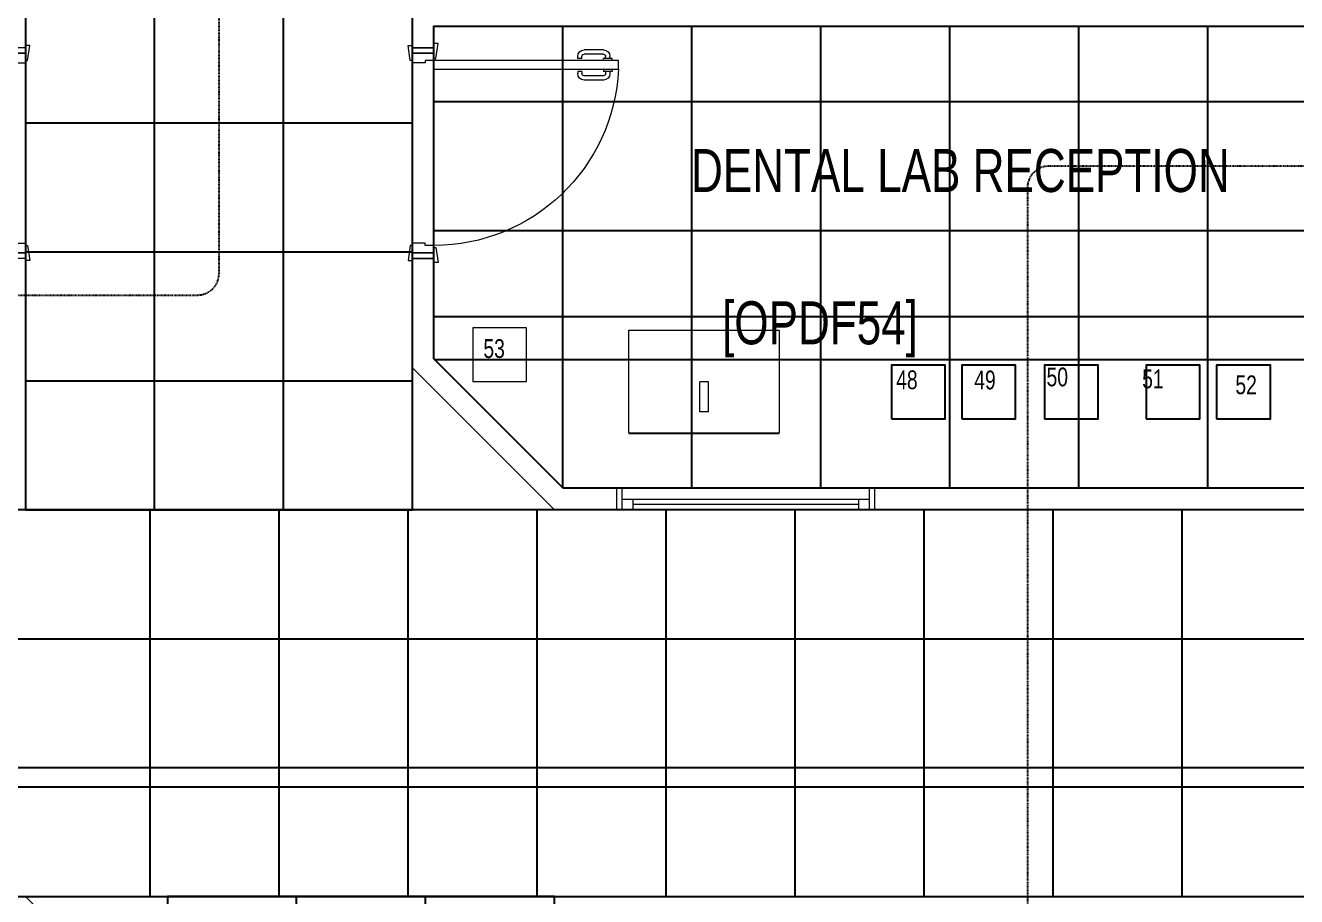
# Model space of a CAD drawing. Extents: x -12260 to 57327, y -29287 to 19916.
# Drawn here: x 23316 to 29229, y -2710 to 1344 of the extents above; entities that cross this region are included whole.
import ezdxf

# ---------------------------------------------------------------- set-up
doc = ezdxf.new("R2010")
doc.units = 0
doc.header["$LTSCALE"] = 0.25
doc.linetypes.add('DASHDOT', pattern=[25.4, 12.7, -6.35, 0, -6.35])
for name, color, linetype, lineweight in [('01-First Floor$0$72_EGR_BASE_TEXT', 252, 'Continuous', 5), ('01-First Floor$0$72_EGR_EQP_TAG', 142, 'Continuous', 5), ('01-First Floor$0$Aluminum', 251, 'Continuous', 5), ('01-First Floor$0$LOADING', 253, 'Continuous', 5), ('01-First Floor$0$Walls', 251, 'Continuous', 5), ('01-First Floor$0$Wooden Joinery', 251, 'Continuous', 5), ('E-LITE-CLNG-CNDT', 6, 'DASHDOT', 35), ('F-ALRM-CLNG-CNDT', 51, 'DASHDOT', 25), ('F-ALRM-CNDT-SPLY', 43, 'POWER SUPPLY', 25)]:
    doc.layers.add(name, color=color, linetype=linetype, lineweight=lineweight)
doc.layers.add('01-First Floor$0$FALSE CEILING', color=251, linetype='Continuous')
doc.styles.add('01-First Floor$0$X3G_ENTITY_257CFD', font='swisscl.ttf', dxfattribs={"height": 200})
doc.styles.add('01-First Floor$0$X3G_ENTITY_9EC9', font='swisscl.ttf', dxfattribs={"height": 0.2})
doc.styles.add('01-First Floor$0$X3G_ENTITY_9F38', font='swisscl.ttf', dxfattribs={"height": 0.2})
doc.styles.get("Standard").update_dxf_attribs({"font": 'romans.shx'})
doc.linetypes.add('POWER SUPPLY', pattern='A,50.8,-4,["PS",Standard,S=4.5,R=0,X=0,Y=-2.25],-11', length=65.8)

# ---------------------------------------------------------------- blocks, each defined once
blk = doc.blocks.new('01-First Floor$0$A$C72370EFE')
at = {"layer": '01-First Floor$0$Wooden Joinery'}
for p, q in [((-0.01, -0.04), (-0.02, -0.04)), ((-0.01, -0.03), (-0.01, -0.07)), ((0, -0.03), (-0.01, -0.03)), ((0.04, -0.03), (0.05, -0.03)), ((0.05, -0.03), (0.05, -0.07)), ((0.05, -0.04), (0.06, -0.04)), ((-0.05, -0.07), (-0.05, -0.16)), ((-0.03, -0.07), (-0.03, -0.16)), ((-0.01, -0.06), (-0.02, -0.06)), ((0, -0.07), (-0.01, -0.07)), ((0.04, -0.07), (0.05, -0.07)), ((0.05, -0.06), (0.06, -0.06)), ((0.07, -0.07), (0.07, -0.16)), ((0.09, -0.07), (0.09, -0.16)), ((-0.01, -0.17), (-0.02, -0.17)), ((-0.01, -0.17), (-0.01, -0.19)), ((0.05, -0.17), (0.06, -0.17)), ((0.05, -0.17), (0.05, -0.19)), ((-0.01, -0.19), (-0.02, -0.19)), ((0.05, -0.19), (0.06, -0.19))]:
    blk.add_line(p, q, dxfattribs=at)
for centre, radius, start, end in [((-0.02, -0.07), 0.03, 90, 180), ((0.06, -0.07), 0.03, 0, 90), ((-0.02, -0.07), 0.01, 90, 180), ((0.06, -0.07), 0.01, 0, 90), ((-0.02, -0.16), 0.03, 180, 270), ((-0.02, -0.16), 0.01, 180, 270), ((0.06, -0.16), 0.01, 270, 0), ((0.06, -0.16), 0.03, 270, 0)]:
    blk.add_arc(centre, radius, start, end, dxfattribs=at)
blk = doc.blocks.new('01-First Floor$0$A$C5DAD61B4')
at = {"layer": '01-First Floor$0$Wooden Joinery'}
for points in [[(80, 959.1), (80, 969.1), (10, 979.1), (10, 959.1)], [(940, 959.1), (940, 969.1), (1010, 979.1), (1010, 959.1)], [(70, 859.1), (70, 849.1), (0, 839.1), (0, 859.1)], [(120, 859.1), (120, 0), (80, 0), (80, 859.1)], [(950, 859.1), (950, 849.1), (1020, 839.1), (1020, 859.1)]]:
    blk.add_lwpolyline(points, close=True, dxfattribs=at)
for points in [[(45, 859.1), (45, 959.1), (20, 959.1), (20, 859.1), (45, 859.1)], [(45, 859.1), (80, 859.1), (80, 899.1), (90, 899.1), (90, 959.1), (45, 959.1), (45, 859.1)], [(975, 859.1), (940, 859.1), (940, 899.1), (930, 899.1), (930, 959.1), (975, 959.1), (975, 859.1)], [(975, 859.1), (975, 959.1), (1000, 959.1), (1000, 859.1), (975, 859.1)]]:
    blk.add_lwpolyline(points, dxfattribs=at)
blk.add_arc((80, 859.1), 860, 272.66603, 0, dxfattribs=at)
at = {"layer": '01-First Floor$0$Wooden Joinery', "xscale": 999.9999999998854, "yscale": 999.9999999998854, "zscale": 999.9999999998854, "rotation": 180}
blk.add_blockref('01-First Floor$0$A$C72370EFE', (120, 0), dxfattribs=at)
blk = doc.blocks.new('01-First Floor$0$3-Wall-hung vitreous china basin -  Khroma - 327651xx0 - 327651000 White-4272088-4-Second Floor Level')
at = {"layer": '01-First Floor$0$LOADING'}
for p, q in [((475, 489.5), (-225, 489.5)), ((-225, 489.5), (-225, 10)), ((475, 10), (475, 489.5)), ((105, 250), (145, 250)), ((105, 110), (105, 250)), ((145, 110), (145, 250)), ((105, 110), (145, 110))]:
    blk.add_line(p, q, dxfattribs=at)
blk = doc.blocks.new('01-First Floor$0$A$C37be4daf')
at = {"layer": '01-First Floor$0$Aluminum'}
for p, q in [((1416, 598.2), (216, 598.2)), ((241, 498.2), (241, 598.2)), ((291, 548.2), (291, 598.2)), ((1341, 548.2), (1341, 598.2)), ((1391, 498.2), (1391, 598.2)), ((1391, 548.2), (241, 548.2)), ((291, 573.2), (1341, 573.2)), ((1416, 498.2), (216, 498.2))]:
    blk.add_line(p, q, dxfattribs=at)
at = {"layer": '01-First Floor$0$Walls'}
for p, q in [((216, 498.2), (216, 598.2)), ((1416, 498.2), (1416, 598.2))]:
    blk.add_line(p, q, dxfattribs=at)
blk = doc.blocks.new('01-First Floor')
at = {"layer": '01-First Floor$0$FALSE CEILING', "linetype": 'Continuous'}
for p, q in [((23915.6, -910), (23915.6, 8610)), ((24515.6, -910), (24515.6, 8610)), ((25815.6, -808.1), (25815.6, 1340)), ((26415.6, -810), (26415.6, 1340)), ((27015.6, -810), (27015.6, 1340)), ((27615.6, -810), (27615.6, 1340)), ((28215.6, -810), (28215.6, 1340)), ((28815.6, -810), (28815.6, 1340)), ((25215.6, 990), (32976, 990)), ((23315.6, 890), (25115.6, 890)), ((25215.6, 390), (32976, 390)), ((23315.6, 290), (25115.6, 290)), ((25217.4, -210), (32976, -210)), ((23315.6, -310), (25115.6, -310)), ((23896.4, -2710), (23896.4, -910)), ((24496.4, -2710), (24496.4, -910)), ((25096.4, -2710), (25096.4, -910)), ((25696.4, -2710), (25696.4, -910)), ((26296.4, -2710), (26296.4, -910)), ((26896.4, -2710), (26896.4, -910)), ((27496.4, -2710), (27496.4, -910)), ((28096.4, -2710), (28096.4, -910)), ((28696.4, -2710), (28696.4, -910)), ((8296.4, -1510), (48976, -1510)), ((8296.4, -2110), (48976, -2110)), ((24576, -12830), (24576, -2710)), ((25176, -12830), (25176, -2710))]:
    blk.add_line(p, q, dxfattribs=at)
at = {"layer": '01-First Floor$0$FALSE CEILING'}
for p, q in [((25215.6, -10, -0.1), (32176, -10, -0.1)), ((26122.4, -554.1, -0.2), (26822.4, -554.1, -0.2))]:
    blk.add_line(p, q, dxfattribs=at)
for points in [[(23315.6, -910), (25115.6, -910), (25115.6, 8610), (23315.6, 8610)], [(23976, -12830), (25776, -12830), (25776, -2710), (23976, -2710)]]:
    blk.add_lwpolyline(points, close=True, dxfattribs=at)
for points in [[(25817.4, -810), (25215.6, -208.1), (25215.6, 1340), (32976, 1340), (32976, -810), (25817.4, -810)], [(48976, -910), (8296.4, -910), (8296.4, -2710), (48976, -2710), (48976, -910)]]:
    blk.add_lwpolyline(points, dxfattribs=at)
at = {"layer": '01-First Floor$0$FALSE CEILING', "elevation": -0.2}
for points in [[(27343.7, -487), (27593.7, -487), (27593.7, -237), (27343.7, -237)], [(27671.5, -487), (27921.5, -487), (27921.5, -237), (27671.5, -237)], [(28056.6, -487), (28306.6, -487), (28306.6, -237), (28056.6, -237)], [(28529.2, -487), (28779.2, -487), (28779.2, -237), (28529.2, -237)], [(28857, -487), (29107, -487), (29107, -237), (28857, -237)]]:
    blk.add_lwpolyline(points, close=True, dxfattribs=at)
at = {"layer": '01-First Floor$0$LOADING'}
for p, q in [((25215.6, -10, -0.1), (32176, -10, -0.1)), ((26122.4, -554.1, -0.2), (26822.4, -554.1, -0.2))]:
    blk.add_line(p, q, dxfattribs=at)
at = {"layer": '01-First Floor$0$LOADING', "elevation": -0.2}
for points in [[(25396.2, -312.8), (25646.2, -312.8), (25646.2, -62.8), (25396.2, -62.8)], [(27343.7, -487), (27593.7, -487), (27593.7, -237), (27343.7, -237)], [(27671.5, -487), (27921.5, -487), (27921.5, -237), (27671.5, -237)], [(28056.6, -487), (28306.6, -487), (28306.6, -237), (28056.6, -237)], [(28529.2, -487), (28779.2, -487), (28779.2, -237), (28529.2, -237)], [(28857, -487), (29107, -487), (29107, -237), (28857, -237)]]:
    blk.add_lwpolyline(points, close=True, dxfattribs=at)
at = {"layer": '01-First Floor$0$Walls'}
for p, q in [((25115.6, 1240), (25115.6, 3930)), ((25215.6, 1240), (25215.6, 1340)), ((25215.6, 1340), (32976, 1340)), ((25215.6, 1240), (25115.6, 1240)), ((25115.6, -249.6), (25115.6, 260)), ((25215.6, 260), (25115.6, 260)), ((25215.6, -208.1), (25215.6, 260)), ((25215.6, -208.1), (25817.4, -810)), ((25115.6, -249.6), (25776, -910)), ((32976, -810), (25817.4, -810)), ((33076, -910), (25776, -910)), ((23315.6, -2710), (23976, -3370.4)), ((25776, -2710), (25776, -5730)), ((25776, -2710), (33076, -2710))]:
    blk.add_line(p, q, dxfattribs=at)
at = {"rotation": 180}
blk.add_blockref('01-First Floor$0$A$C37be4daf', (27481.4, -311.8), dxfattribs=at)
at = {"layer": '01-First Floor$0$LOADING', "xscale": -1}
blk.add_blockref('01-First Floor$0$3-Wall-hung vitreous china basin -  Khroma - 327651xx0 - 327651000 White-4272088-4-Second Floor Level', (26597.4, -564.1, -0.2), dxfattribs=at)
at = {"layer": '01-First Floor$0$Wooden Joinery', "rotation": 270}
blk.add_blockref('01-First Floor$0$A$C5DAD61B4', (22356.5, 1260), dxfattribs=at)
at = {"layer": '01-First Floor$0$Wooden Joinery', "xscale": -1, "rotation": 90}
blk.add_blockref('01-First Floor$0$A$C5DAD61B4', (26074.6, 1260), dxfattribs=at)
at = {"layer": '01-First Floor$0$72_EGR_BASE_TEXT', "char_height": 200, "attachment_point": 2}
for s, insert, style in [('DENTAL LAB RECEPTION', (27665, 768.9, 0), '01-First Floor$0$X3G_ENTITY_9EC9'), ('[OPDF54]', (27011.8, 60.1), '01-First Floor$0$X3G_ENTITY_9F38')]:
    blk.add_mtext(s, dxfattribs=dict(at, insert=insert, style=style))
at = {"layer": '01-First Floor$0$72_EGR_EQP_TAG', "char_height": 87.47, "attachment_point": 2, "style": '01-First Floor$0$X3G_ENTITY_257CFD'}
for s, insert in [('53', (25495.9, -116, -0.1)), ('48', (27416.2, -261.4, -0.1)), ('49', (27779.3, -262.2, -0.1)), ('50', (28115.7, -247.9, -0.1)), ('51', (28560.6, -257.1, -0.1)), ('52', (28994.1, -284.8, -0.1))]:
    blk.add_mtext(s, dxfattribs=dict(at, insert=insert))

msp = doc.modelspace()

# ---------------------------------------------------------------- linework, layer by layer
at = {"layer": 'F-ALRM-CLNG-CNDT'}
for points in [[(21528.4, 89.3), (24116.3, 89.3, 0.414214), (24216.3, 189.3), (24216.3, 3377.2)], [(30104.1, 689.3), (28076.7, 689.3, 0.414214), (27976.7, 589.3), (27976.7, -4498.6)]]:
    msp.add_lwpolyline(points, format="xyb", dxfattribs=at)
at = {"layer": 'F-ALRM-CNDT-SPLY'}
msp.add_lwpolyline([(44802.1, -2200.2), (20463.5, -2200.2), (20296.4, -2260)], dxfattribs=at)

# ---------------------------------------------------------------- block references
at = {"layer": 'E-LITE-CLNG-CNDT'}
msp.add_blockref('01-First Floor', (0, 0), dxfattribs=at)

doc.saveas('drawing.dxf')
